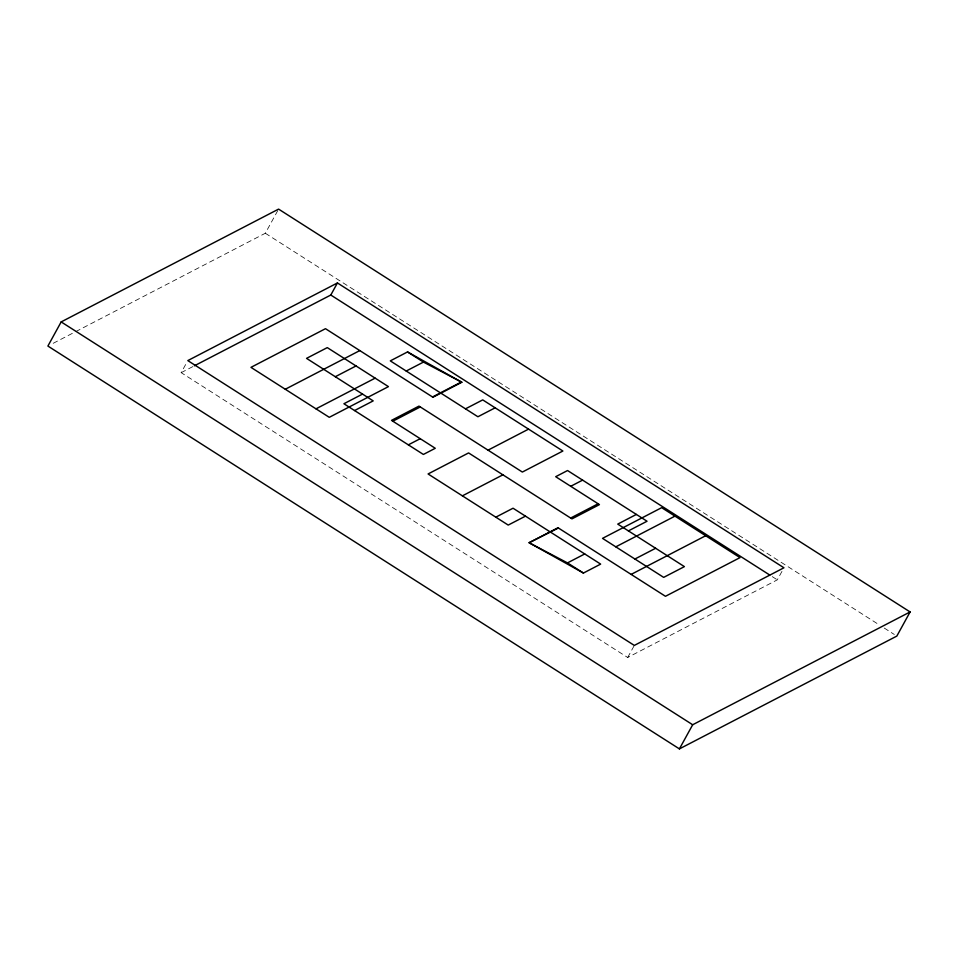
<?xml version="1.0" encoding="UTF-8"?>
<svg xmlns="http://www.w3.org/2000/svg" width="958" height="958" viewBox="0 0 958 958"><rect width="100%" height="100%" fill="white"/><g stroke="black" fill="none" stroke-linecap="round" stroke-linejoin="round"><path stroke-width="0.72" stroke-dasharray="4.79 3.59" d="M781.956 571.411L777.309 579.853L627.682 657.487L181.17 372.662L187.133 361.801M75.742 331.612L265.318 233.249L278.586 209.107M627.682 657.487L634.316 645.417M53.205 343.299L74.413 332.294M181.17 372.662L193.085 366.483M265.318 233.249L879.181 624.832M884.222 628.041L894.305 634.471M772.268 576.632L777.309 579.853"/><path stroke-width="1.44" d="M61.168 321.912L47.9 346.054L679.414 748.893L896.832 636.088L910.1 611.946L278.586 209.107L61.168 321.912L692.682 724.751L910.1 611.946M194.414 365.788L330.797 295.028L337.432 282.957L783.943 567.783L634.316 645.417L187.804 360.591L337.432 282.957M679.414 748.893L692.682 724.751M285.28 389.247L359.801 350.58M335.324 376.71L356.041 365.956M354.58 410.551L373.201 400.887L306.548 358.364L327.277 347.61L388.433 386.625L329.277 417.317L250.96 367.357L325.481 328.69L432.956 397.247L461.84 382.266L407.533 351.933L390.301 360.879L477.91 416.754L495.142 407.821M315.984 408.838L375.141 378.147M406.216 371.033L423.46 362.088L461.84 382.266M362.543 394.085L343.91 403.749L423.388 454.451L435.267 448.284L391.511 420.37L418.981 406.108L522.361 472.054L562.885 451.026L482.724 399.893L465.492 408.838M432.525 396.959L461.397 381.979M392.816 421.209L420.299 406.946M408.348 444.847L420.227 438.692M488.041 450.152L528.565 429.136M462.391 495.849L502.914 474.821M495.813 517.164L513.045 508.219L600.654 564.106L583.422 573.052L529.115 542.719L557.987 527.738L665.463 596.295L739.995 557.628L661.679 507.668L602.522 538.36L663.678 577.375L684.407 566.621L617.742 524.098L636.375 514.434M570.729 486.293L582.608 480.126M525.463 516.146L508.219 525.08L428.07 473.959L468.594 452.93L571.962 518.877L599.445 504.615L555.688 476.701L567.555 470.534L647.045 521.236L628.412 530.9M570.657 518.038L598.127 503.776M529.115 542.719L558.43 528.014M529.546 542.994L567.495 562.897L584.727 553.952M615.814 546.838L674.959 516.146M634.903 559.017L655.631 548.263M631.142 574.405L705.675 535.738M330.797 295.028L769.741 575.028M407.533 351.933L423.46 362.088M567.495 562.897L583.422 573.052"/></g></svg>
